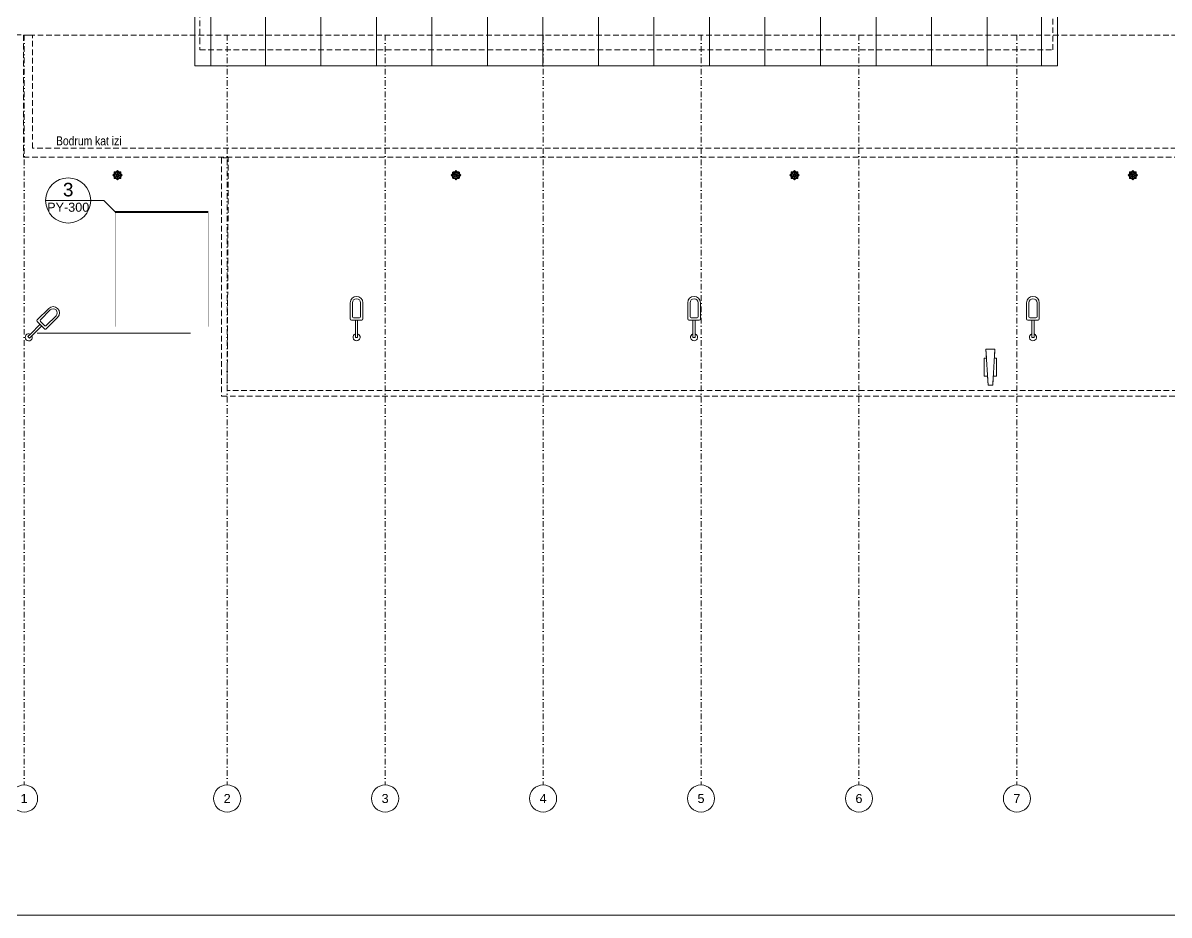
# Model space of a CAD drawing. Header units: metres. Extents: x -13194 to 152406, y -14653 to 29421.
# Drawn here: x 111995 to 117074, y 12921 to 16873 of the extents above; entities that cross this region are included whole.
import ezdxf
from ezdxf.enums import TextEntityAlignment as Align

# ---------------------------------------------------------------- set-up
doc = ezdxf.new("R2010")
doc.units = ezdxf.units.M
doc.header["$LTSCALE"] = 100
doc.header["$MEASUREMENT"] = 0
for name, pattern in [('DASHDOT2', [0.5, 0.25, -0.125, 0, -0.125]), ('DOT2', [0.125, 0, -0.125]), ('HIDDEN', [0.375, 0.25, -0.125]), ('HIDDEN2', [4.7624999999999975, 3.174999999999999, -1.587499999999999])]:
    doc.linetypes.add(name, pattern=pattern)
doc.layers.get('0').update_dxf_attribs({"color": 9, "lineweight": 9})
for name, color, linetype, lineweight in [('06A', 9, 'Continuous', 9), ('06C', 9, 'Continuous', 9), ('06D', 9, 'Continuous', 9), ('15', 9, 'Continuous', 9), ('20', 9, 'DOT2', 9), ('21', 9, 'Continuous', 9), ('24', 9, 'DASHDOT2', 9), ('40A', 9, 'Continuous', 9)]:
    doc.layers.add(name, color=color, linetype=linetype, lineweight=lineweight)
doc.styles.add('Arial', font='arial.ttf', dxfattribs={"height": 2.5})
doc.styles.add('MuuM_TEXT-STANDART', font='ARIALN.TTF')

# ---------------------------------------------------------------- blocks, each defined once
blk = doc.blocks.new('p-harpusta-ust')
at = {"layer": '06A'}
for points in [[(2204.54082152038, 3699.999999851804), (712.5405705418972, 3699.999999665422), (712.5405705648891, 3595.002331075884), (729.540737216551, 3595.002331079508), (729.540737216551, 3682.999999851804), (2237.540866758064, 3682.999999851804), (2237.540866758063, -103.0000001147273), (729.5409368420807, -103.0000001099251), (729.5407371895271, -3.001141268381617), (-30.45942922511313, -3.00114126871631), (-30.45942915246997, -20.00000011488737), (712.5405705419106, -20.00000011455268), (712.5405705419106, -120.0000001147273), (2204.540842704126, -120.0000001147273)], [(2204.540841669019, -75.00000011485827), (757.540570541925, -75.0000001147273), (757.540570541867, 24.9999998852727), (-30.45935466259834, 24.99999988528725), (-30.45935466259834, -0.0012241032236489), (732.5407371816252, -0.0011412683816161), (732.5407372514453, -100.0000000913132), (2234.540571251724, -100.0000000901927), (2234.540802522829, 3679.999999885273), (732.54057067755, 3679.99999967053), (732.5407354732898, 3595.002331078271), (757.5405705550228, 3595.002331085736), (757.5405705418825, 3654.999999676933), (2204.540821530013, 3654.999999885127)], [(712.5405705418972, 3699.999999665422), (729.5407373717617, 3682.998755944967)], [(732.540737352189, 3680.000105049142), (757.5405705418825, 3654.999999676933)], [(919.9999265912927, 3699.999999691339), (919.9999265970264, 3682.999999851804)], [(919.999926733116, 3680.000105053463), (919.9999266008244, 3654.99999970026)], [(1114.999926591293, 3699.999999715699), (1114.999926597026, 3682.999999851804)], [(1114.999926733087, 3680.000105053463), (1114.999926600795, 3654.999999728258)], [(1309.999926591293, 3699.999999740061), (1309.999926597026, 3683.009037229931)], [(1309.999926733087, 3680.000105053463), (1309.99992660081, 3654.999999756257)], [(1504.999926591293, 3699.999999764419), (1504.999926597026, 3682.999999851804)], [(1504.999926733087, 3679.999999851804), (1504.99992660081, 3654.999999784254)], [(1699.999926591293, 3699.99999978878), (1699.999926597026, 3683.009037229931)], [(1699.999926733072, 3679.999999851804), (1699.99992660081, 3654.999999812253)], [(1894.999926591293, 3699.999999813125), (1894.999926597026, 3682.999999851804)], [(1894.999926733061, 3679.999999851804), (1894.999926600795, 3654.999999840249)], [(2061.999966877412, 3699.999999837353), (2061.999966883145, 3682.999999851804)], [(2061.99996701922, 3680.000105053318), (2061.999966886914, 3654.999999868116)], [(2472.540736947879, 3699.999999885273), (2472.540736947879, 3701.999999885273), (2204.540821520205, 3701.999999861059), (2204.540821521926, 3682.999999851804)], [(2204.540821524658, 3656.000105147426), (2204.5408232692, 3680.000001702516)], [(2472.5408013829, -120.0000001147273), (2472.540736947879, 3699.999999885273)], [(2234.540738631419, 3630.999999700696), (2204.540759146156, 3631.00134294908)], [(2204.540841669266, -100.0000001148583), (2204.540821524658, 3656.000104258697)], [(2234.540801854372, 3656.000105149477), (2234.540801854368, -75.95463425235354)], [(2472.540705944849, 3630.999999700522), (2237.540741322392, 3631.022738944259)], [(2237.540741322217, 3631.022271698896), (2378.540673727334, 3630.999999700522)], [(2234.540801851971, 3388.999999668857), (2204.540822366708, 3389.001342917224)], [(2472.540769165401, 3388.999999668683), (2237.54080454294, 3389.022738912405)], [(2234.540801851971, 3142.999999675376), (2204.540822366708, 3143.001342923744)], [(2472.540769165401, 3142.999999675187), (2237.54080454294, 3143.022738918924)], [(2237.540804542777, 3143.022271673559), (2378.540736947879, 3142.999999675187)], [(2234.540801851967, 2896.999999675376), (2204.540822366705, 2897.001342923744)], [(2472.540769165401, 2896.999999675187), (2237.540804542937, 2897.022738918924)], [(2237.540804542777, 2897.022271673559), (2378.540736947879, 2896.999999675187)], [(2234.540755161871, 2650.999999675376), (2204.540775676608, 2651.001342923744)], [(2472.540722475301, 2650.999999675188), (2237.540757852841, 2651.022738918924)], [(2237.540757852666, 2651.022271673559), (2378.540690257783, 2650.999999675188)], [(2234.540801851967, 2404.999999675376), (2204.540822366705, 2405.001342923744)], [(2472.540769165401, 2404.999999675187), (2237.540804542937, 2405.022738918924)], [(2237.540804542777, 2405.022271673559), (2378.540736947879, 2404.999999675187)], [(2234.540801851967, 2158.999999675376), (2204.540822366705, 2159.001342923744)], [(2472.540769165401, 2158.999999675187), (2237.540804542937, 2159.022738918924)], [(2237.540804542777, 2159.022271673559), (2378.540736947879, 2158.999999675187)], [(-947.4594294913232, 2083.00249857553), (-947.4594294913232, 2083.00249857553), (-902.4594294913086, 2083.002191692008), (-902.4594300472237, 460.0034667718281), (-947.4594300472087, 460.0034667872384), (-947.4594294913232, 2083.00249857553)], [(-902.4594295086254, 2032.502755313835), (-947.4594295086251, 2032.502755190231)], [(2234.540801851967, 1912.999999675376), (2204.540822366705, 1913.001342923744)], [(2472.540769165401, 1912.999999675187), (2237.540804542937, 1913.022738918924)], [(2237.540804542777, 1913.022271673559), (2378.540736947879, 1912.999999675187)], [(-902.4594295719863, 1847.502755314024), (-947.4594295719701, 1847.50275519042)], [(-902.459429635346, 1662.502755314024), (-947.4594296353462, 1662.50275519042)], [(2229.540801851968, 1666.999999675434), (2204.540822366705, 1667.001342923802)], [(2472.540769165401, 1666.999999675259), (2232.540804542937, 1667.022738918997)], [(2232.540804542777, 1667.022271673631), (2378.540736947879, 1666.999999675259)], [(-902.4594296987054, 1477.502755314024), (-947.4594296987053, 1477.50275519042)], [(2229.54077590928, 1420.999999675434), (2204.540796424016, 1421.001342923802)], [(2472.540743222694, 1420.999999675245), (2232.540778600248, 1421.022738918982)], [(2232.540778600088, 1421.022271673617), (2378.540711005189, 1420.999999675245)], [(-902.4594297620787, 1292.502755314024), (-947.459429762077, 1292.50275519042)], [(2229.540801851968, 1174.999999675434), (2204.540822366705, 1175.001342923802)], [(2472.540769165401, 1174.999999675259), (2232.540804542937, 1175.022738918997)], [(2232.540804542777, 1175.022271673631), (2378.540736947879, 1174.999999675259)], [(-902.4594298254377, 1107.502755314024), (-947.4594298254524, 1107.50275519042)], [(-902.4594298887966, 922.5027553140244), (-947.4594298887966, 922.5027551904204)], [(2229.540784208235, 928.9999996754196), (2204.540804722972, 929.0013429238022)], [(2472.540751521665, 928.9999996752448), (2232.540786899219, 929.022738918982)], [(2232.540786899044, 929.0222716736168), (2378.540719304161, 928.9999996752448)], [(-902.4594299521704, 737.5027553140244), (-947.4594299521704, 737.5027551904204)], [(2229.540788357728, 682.9999996754341), (2204.540808872465, 683.0013429238022)], [(2472.540755671147, 682.9999996752595), (2232.540791048683, 683.0227389189822)], [(2232.540791048523, 683.0222716736316), (2378.54072345364, 682.9999996752595)], [(-902.4594300155292, 552.5027553140244), (-947.4594300155296, 552.5027551904204)], [(2229.540792507192, 436.9999996754341), (2204.540813021944, 437.0013429238023)], [(2472.540759820622, 436.9999996752595), (2232.540795198176, 437.0227389189822)], [(2232.540795198001, 437.0222716736313), (2378.540727603104, 436.9999996752595)], [(2229.540796656686, 190.9999996754341), (2204.540817171423, 191.0013429238024)], [(2472.540763970116, 190.9999996752594), (2232.540799347654, 191.0227389189822)], [(2232.54079934748, 191.0222716736316), (2378.540731752597, 190.9999996752594)], [(164.9999997595732, -0.0012027219636366), (164.9999999217107, 24.9999998852727)], [(349.9999997595732, -0.0011826900736196), (349.9999999217106, 24.9999998852727)], [(534.9999997595586, -0.0011626581836026), (534.9999999217107, 24.9999998852727)], [(712.5405662339034, -20.0000001147273), (757.540570541867, 24.9999998852727)], [(164.9999996903934, -20.0000001147273), (164.9999997491832, -3.001141268381617)], [(349.9999996903934, -20.0000001147273), (349.9999997491977, -3.001141268381617)], [(534.9999996903933, -20.0000001147273), (534.9999997491828, -3.001141268381617)], [(732.5407372514453, -100.0000000913132), (757.540570541925, -75.0000001147273)], [(919.9999265946096, -100.0000000911677), (919.9999266009108, -75.0000001147273)], [(1114.99992659458, -100.0000000910222), (1114.999926600896, -75.0000001147273)], [(1309.999926594595, -99.95463425235356), (1309.999926600896, -75.0000001147273)], [(1504.999926594581, -100.0000000907312), (1504.999926600911, -75.0000001147273)], [(1699.99992659458, -100.0000000905856), (1699.999926600896, -75.0000001147273)], [(1894.999926594581, -100.0000000904401), (1894.999926600911, -75.0000001147273)], [(2061.999966880714, -100.0000001148583), (2061.99996688703, -75.0000001148728)], [(2229.540800736751, -51.00000032458047), (2204.540821251489, -50.99865707621211)], [(2472.540768050182, -51.0000003247551), (2232.54080342772, -50.97726108103235)], [(2232.540803427561, -50.97772832638293), (2378.540735832663, -51.0000003247551)], [(712.5405662339034, -120.0000001147273), (729.5409368420807, -103.0000001147273)], [(919.9999265919032, -120.0000001147273), (919.9999265942024, -102.9507804948371)], [(1114.999926591903, -120.0000001147273), (1114.999926594202, -102.9491477055708)], [(1309.999926591903, -120.0000001147273), (1309.999926594202, -102.947514916319)], [(1504.999926591903, -120.0000001147273), (1504.999926594202, -102.9458821270527)], [(1699.999926591903, -120.0000001147273), (1699.999926594202, -102.944249337801)], [(1894.999926591903, -120.0000001147273), (1894.999926594202, -102.9426165485492)], [(2061.999966878022, -120.0000001148582), (2061.999966880321, -102.9409837594285)], [(2472.5408013829, -120.0000001147273), (2472.5408013829, -122.0000001148582), (2204.540844235322, -122.0000001148582), (2204.540829654085, -102.9545261138264)]]:
    blk.add_lwpolyline(points, dxfattribs=at)
at = {"layer": '06D', "linetype": 'HIDDEN'}
for points in [[(2204.540821546853, 3659.999999885143), (2209.540821546835, 3659.999999885143), (2209.540821546834, -80.0000001148728), (752.5405705419251, -80.0000001147273), (752.540570541867, 19.99999988527269), (-30.45935466259834, 19.99999988527269)], [(732.5405705418825, 3595.002331078271), (732.5405705418825, 3679.99999967053), (1572.540570541897, 3679.999999885273), (2204.540821524254, 3679.999999885127)], [(752.5405705418825, 3595.002331084252), (752.5405705418825, 3659.999999675652), (1572.540570547019, 3659.999999885273), (2204.540821524254, 3659.999999885143)], [(2234.540571251724, -99.99999703104548), (2352.540566223266, -99.99999703104548), (2402.540566223266, -99.99999703104548), (2402.540566223165, 3679.999999909298), (2234.540801990054, 3679.999999885273)], [(-927.4594300472237, 460.0023264162008), (-927.4594294913086, 2083.002368200134)], [(-907.4594300472237, 460.0023264093468), (-907.4594294913251, 2083.002228236074)], [(-30.45935466259834, -1.147127477e-07), (732.540570541867, -1.147272997e-07), (732.5405705419544, -100.0000001147273), (2204.540841669266, -99.99999219861635)]]:
    blk.add_lwpolyline(points, dxfattribs=at)
at = {"layer": '06D'}
blk.add_lwpolyline([(2237.540866758063, -103.0000683819089), (2237.540866758064, 3682.999999851804), (2252.540801382919, 3682.999999851804), (2252.540801382915, -102.9999998557032), (2237.540866758063, -102.9999998557032)], dxfattribs=at)
at = {"layer": '15'}
blk.add_lwpolyline([(729.5407607247189, 3595.001136965802), (729.540737216551, 3682.999999851804), (2237.540801382901, 3682.999999851804), (2237.540866758063, -103.0000001147273), (729.5409368420807, -103.0000001147273), (729.5405375909758, -3.00463339286216), (-30.45942918877699, -3.001061388553353), (-30.45942918877699, -0.0010613847553032), (732.5407372165351, -0.0011412844614824), (732.5407372165351, -100.0000001147273), (2234.540571251724, -100.0000001147273), (2234.540801990054, 3679.999999885273), (732.5407139478784, 3680.000108702385), (732.5407588776005, 3595.001138038366)], close=True, dxfattribs=at)
blk = doc.blocks.new('p-cati_vw')
at = {"layer": '06D', "rotation": 1.082915e-10}
blk.add_blockref('p-harpusta-ust', (947.459495077579, -3600.028713308625), dxfattribs=at)
blk = doc.blocks.new('pilon-vw')
at = {"layer": '06C'}
blk.add_lwpolyline([(120, 7.5), (120, -7.5), (40, -7.5), (39.37743190661514, 2.461089494172483), (0, 0), (0, 40), (40, 37.5), (40, 47.5), (120, 47.5), (119.0661478599222, 32.55836575874127), (160, 30), (160, 10)], close=True, dxfattribs=at)
for points in [[(0, 0), (0, 40)], [(0, 40), (160, 30)], [(0, 0), (160, 10)], [(40, 37.5), (40, 47.5), (120, 47.5), (120, 32.5)], [(40, 2.5), (40, -7.5), (120, -7.5), (120, 7.5)], [(160, 10), (160, 30)]]:
    blk.add_lwpolyline(points, dxfattribs=at)
blk = doc.blocks.new('0_detailbox1')
blk.add_lwpolyline([(10.41074177552946, -2.500000000000003), (7.910741775529457, 0), (-5, 0)])
blk.add_circle((0, 0), 5)
at = {"style": 'Arial'}
blk.add_attdef('DETAYADI', text='', height=3, dxfattribs=at).set_placement((0, 0), align=Align.BOTTOM_CENTER)
blk.add_attdef('PAFTAADI', text='', height=2, dxfattribs=at).set_placement((0, -0.5), align=Align.TOP_CENTER)
blk = doc.blocks.new('0_aks')
at = {"linetype": 'Continuous'}
blk.add_circle((0, 0), 3, dxfattribs=at)
at = {"style": 'Arial'}
blk.add_attdef('AKS', text='', height=2, dxfattribs=at).set_placement((0, 0), align=Align.MIDDLE_CENTER)
blk = doc.blocks.new('p-akslar_yeni')
at = {"layer": '24'}
for points in [[(-2190, -8575), (6415, -8575)], [(6415, -8575), (6415, -11897.17848080862)], [(7315, -8575), (7315, -11897.17848080862)], [(8015, -8575), (8015, -11897.17848080862)], [(8715, -8575), (8715, -11897.17848080862)], [(9415, -8575), (9415, -11897.17848080862)], [(10115, -8575), (10115, -11897.17848080862)], [(10815, -8575), (10815, -11897.17848080862)]]:
    blk.add_lwpolyline(points, dxfattribs=at)
at = {"layer": '21', "xscale": 20, "yscale": 20, "zscale": 20}
for p, values in [((6415, -11957.17848080862), {'AKS': '1'}), ((7315, -11957.17848080862), {'AKS': '2'}), ((8015, -11957.17848080862), {'AKS': '3'}), ((8715, -11957.17848080862), {'AKS': '4'}), ((9415, -11957.17848080862), {'AKS': '5'}), ((10115, -11957.17848080862), {'AKS': '6'}), ((10815, -11957.17848080862), {'AKS': '7'})]:
    blk.add_blockref('0_aks', p, dxfattribs=at).add_auto_attribs(values)
blk = doc.blocks.new('p-suzgec')
at = {"ltscale": 25}
for p, q in [((-21.10965004498212, 9.095e-13), (-15.45000000000072, 5.659650045004128)), ((-15.45000000000072, -5.659650045001398), (-21.10965004498212, 9.095e-13)), ((-15.45000000000072, 5.659650045004128), (-15.25, 5.859650045004855)), ((-15.45000000000072, -5.659650045001398), (-15.45000000000072, 5.659650045004128)), ((-13.25, 15.00000000000091), (-15.25, 13.00000000000091)), ((-15.25, 13.00000000000091), (-15.25, -12.99999999999909)), ((12.75, 15.00000000000091), (-13.25, 15.00000000000091)), ((-10.49204573235329, 1.197096556985343), (-3.392690966185909, 0.2624487707616936)), ((-6.109650044982118, 15.00000000000091), (-5.90965004498139, 15.20000000000164)), ((-5.893768782261759, 12.31870017218989), (-5.974186235293018, 12.51284507791206)), ((-5.90965004498139, 15.20000000000164), (-0.25, 20.85965004500486)), ((-5.90965004498139, 15.20000000000164), (5.409650045028684, 15.20000000000164)), ((-5.759735876508785, 11.9951161132858), (-5.893768782261759, 12.3187001721908)), ((-5.05030670277847, 12.89552851027656), (-4.969889249747211, 12.7013836045553)), ((-4.969889249747211, 12.7013836045553), (-4.835856343990599, 12.37779954565121)), ((-3.269797998480498, 0.2462696046241035), (-3.392690966185909, 0.2624487707616936)), ((-0.25, 0), (-0.5, 0)), ((-0.25, 20.85965004500486), (5.409650045028684, 15.20000000000164)), ((-0.25, 0), (-0.25, 0.25)), ((-0.25, 0), (0, 0)), ((-0.25, 0), (-0.25, -0.25)), ((-0.0037303953431547, 3.019797998473222), (0.0124487707398657, 3.142690966207737)), ((0.9470965569853432, 10.24204573236784), (0.0124487707398657, 3.142690966207737)), ((5.409650045028684, 15.20000000000164), (5.609650044982118, 15.00000000000091)), ((12.06870017219262, 5.64376878227722), (12.26284507792297, 5.724186235293018)), ((12.64552851030748, 4.800306702782108), (12.45138360457349, 4.71988924976631)), ((14.75, 13.00000000000091), (12.75, 15.00000000000091)), ((14.75, -12.99999999999909), (14.75, 13.00000000000091)), ((14.75, 5.859650045004855), (14.95000000000073, 5.659650045004128)), ((14.95000000000073, 5.659650045004128), (14.95000000000073, -5.659650045001398)), ((14.95000000000073, 5.659650045004128), (20.60965004498212, 9.095e-13)), ((20.60965004498212, 9.095e-13), (14.95000000000073, -5.659650045001398)), ((-15.25, -5.859650045002126), (-15.45000000000072, -5.659650045002308)), ((-15.25, -12.99999999999909), (-13.25, -14.99999999999909)), ((-13.25, -14.99999999999909), (12.75, -14.99999999999909)), ((-13.14552851026019, -4.800306702773923), (-12.95138360452984, -4.719889249758125)), ((-12.95138360452984, -4.719889249758125), (-12.62779954564758, -4.585856343992418)), ((-12.56870017219262, -5.643768782269944), (-12.76284507787932, -5.724186235285742)), ((-12.2451161132667, -5.509735876504237), (-12.56870017219262, -5.643768782269944)), ((-5.90965004498139, -15.19999999999891), (-6.109650044982118, -14.99999999999909)), ((5.409650045028684, -15.19999999999891), (-5.90965004498139, -15.19999999999891)), ((-0.25, -20.85965004500213), (-5.90965004498139, -15.19999999999891)), ((-1.447096556985343, -10.24204573236329), (-0.5124487707398658, -3.14269096620228)), ((-0.4962696046095516, -3.019797998468675), (-0.5124487707398658, -3.14269096620228)), ((5.409650045028684, -15.19999999999891), (-0.25, -20.85965004500213)), ((2.769797998480498, -0.2462696046186465), (2.892690966185909, -0.2624487707571461)), ((9.992045732353288, -1.197096556980795), (2.892690966185909, -0.2624487707571461)), ((4.469889249790867, -12.70138360454803), (4.335856343990599, -12.37779954564394)), ((4.55030670277847, -12.89552851026928), (4.469889249790867, -12.70138360454803)), ((5.259735876508785, -11.99511611327761), (5.393768782261759, -12.31870017218261)), ((5.393768782261759, -12.31870017218352), (5.474186235293018, -12.51284507790478)), ((5.609650044982118, -14.99999999999909), (5.409650045028684, -15.19999999999891)), ((12.75, -14.99999999999909), (14.75, -12.99999999999909)), ((14.95000000000073, -5.659650045002308), (14.75, -5.859650045002126))]:
    blk.add_line(p, q, dxfattribs=at)
for centre, radius in [((-17.92766952966485, 9.095e-13), 0.4000000000000008), ((-17.92766952966485, 9.095e-13), 0.3580950766099034), ((-0.25, 3.638e-12), 14.29999999999999), ((-12.75, 12.50000000000091), 0.3), ((-0.25, 17.67766952966485), 0.4000000000000008), ((-0.25, 17.67766952966485), 0.3580950766099034), ((12.25, 12.50000000000091), 0.3), ((17.42766952966485, 9.095e-13), 0.4000000000000007), ((17.42766952966485, 9.095e-13), 0.3580950766099034), ((-12.75, -12.49999999999909), 0.3), ((-0.25, -17.67766952966212), 0.4000000000000008), ((-0.25, -17.67766952966303), 0.3580950766099034), ((12.25, -12.49999999999909), 0.3)]:
    blk.add_circle(centre, radius, dxfattribs=at)
for centre, radius, start, end in [((-0.25, 3.638e-12), 13.54999999999999, 114.6147155052263, 200.3852844985426), ((-0.25, 5.457000000000001e-12), 13.7599999999984, 110.417572820394, 114.5824271695058), ((-0.25, 5.457000000000001e-12), 13.69999999999724, 110.4084486708165, 114.5915513307097), ((-0.25, 3.638e-12), 13.25238115423705, 110.3377704009891, 114.662229603447), ((-0.25, 3.638e-12), 13.1999999999999, 110.3291859899087, 114.6708140010805), ((-0.25, 3.638e-12), 13.54999999999999, 24.61471550310444, 110.3852845044589), ((-0.25, 3.638e-12), 13.55, 294.6147155052263, 20.38528449854262), ((-0.25, 3.638e-12), 13.1999999999999, 20.32918599355558, 24.67081400469464), ((-0.25, 4.5475e-12), 13.252381154235, 20.33777040741776, 24.66222959722354), ((-0.25, 3.638e-12), 13.70000000000007, 20.40844866049673, 24.59155133977938), ((-0.25, 3.638e-12), 13.76000000000045, 20.41757282469414, 24.5824271715112), ((-0.25, 3.638e-12), 13.75999999999951, 200.4175728246941, 204.5824271715112), ((-0.25, 2.7285e-12), 13.69999999999724, 200.4084486604968, 204.5915513397793), ((-0.25, 3.638e-12), 13.25238115423775, 200.3377704074178, 204.6622295972235), ((-0.25, 3.638e-12), 13.19999999999993, 200.3291859935556, 204.6708140046947), ((-0.25, 3.638e-12), 13.54999999999999, 204.6147155031045, 290.385284504459), ((-0.25, 3.638e-12), 13.1999999999999, 290.3291859899087, 294.6708140010806), ((-0.25, 3.638e-12), 13.25238115423766, 290.3377704009891, 294.662229603447), ((-0.25, 3.638e-12), 13.6999999999992, 290.4084486708165, 294.5915513307097), ((-0.25, 3.638e-12), 13.75999999999945, 290.4175728203941, 294.5824271695058)]:
    blk.add_arc(centre, radius, start, end, dxfattribs=at)
for points, knots in [([(-10.46928606615256, -0.3026083914064657), (-10.56732460362764, -0.3053490773854719), (-10.6722236912683, -0.2878953862946218), (-10.86589724267833, -0.2104036031514624), (-10.95459624538125, -0.1501680073379248), (-11.09332100753818, -0.0094831150026948), (-11.15235923216824, 0.0796205597216613), (-11.22762912516555, 0.2747618499233795), (-11.24385338486172, 0.3808014860132971), (-11.2352074899245, 0.5788250360310486), (-11.20980300521478, 0.6830471218891035), (-11.11781185278596, 0.8708856371349611), (-11.05123238950182, 0.954504725161314), (-10.90077402060706, 1.082563609319549), (-10.80716266632225, 1.134839363046012), (-10.60749553441928, 1.195149470398973), (-10.50150064076297, 1.203397894883892), (-10.40409285239729, 1.192134245182387)], [2.169267774827236, 2.169267774827236, 2.169267774827236, 2.169267774827236, 2.468106939247626, 2.468106939247626, 2.768207167394642, 2.768207167394642, 3.065525473568619, 3.065525473568619, 3.362843779742595, 3.362843779742595, 3.66016208591657, 3.66016208591657, 3.957480392090545, 3.957480392090545, 4.257580620237561, 4.257580620237561, 4.556349938830072, 4.556349938830072, 4.556349938830072, 4.556349938830072]), ([(-7.690102921893412, 7.012150030668634), (-7.7613645941492, 7.079535787674103), (-7.823197827070544, 7.166052267220948), (-7.905350743232702, 7.357795114112379), (-7.925477411270549, 7.463107778654375), (-7.924091389962995, 7.660680240111105), (-7.902831906314532, 7.76543238170143), (-7.818070028442889, 7.956641963049151), (-7.754560966743155, 8.043095592849568), (-7.6084236007664, 8.177005816980454), (-7.516763773652201, 8.232738277215503), (-7.318894318119419, 8.300512597431405), (-7.212687903920594, 8.312561431635004), (-7.015746465651318, 8.296722604087336), (-6.912588702281938, 8.267493920629931), (-6.728757033451984, 8.168953623544438), (-6.647974808467553, 8.099836432354095), (-6.5870617039036, 8.022994121605734)], [2.169267774827237, 2.169267774827237, 2.169267774827237, 2.169267774827237, 2.468106939247627, 2.468106939247627, 2.768207167394643, 2.768207167394643, 3.065525473568619, 3.065525473568619, 3.362843779742594, 3.362843779742594, 3.660162085916569, 3.660162085916569, 3.957480392090544, 3.957480392090544, 4.257580620237561, 4.257580620237561, 4.556349938830071, 4.556349938830071, 4.556349938830071, 4.556349938830071]), ([(-3.468189580551551, 0.3901081838366735), (-3.467733072535338, 0.3900553960020261), (-3.467277114046737, 0.3900013961356308), (-3.466821718215214, 0.3899461926184813), (-3.437212401255237, 0.3863569230124995), (-3.406182339182123, 0.3768891133440775), (-3.350107435835525, 0.3466170273277385), (-3.325063247746584, 0.3258101064066068), (-3.286688151583803, 0.280251024167228), (-3.270521014557743, 0.2524370738501602), (-3.25009845909517, 0.1926051041818937), (-3.245846746209281, 0.1605853841356293), (-3.248442583251744, 0.1011309400646496), (-3.255468819617817, 0.0696036259168977), (-3.281028360874188, 0.0117792779492447), (-3.29955812254775, -0.0145197730553264), (-3.341757925554702, -0.0565608792230705), (-3.368520255571638, -0.0751058787136572), (-3.427020163089764, -0.1003755204546906), (-3.458757320418953, -0.107102854140976), (-3.494906053318119, -0.1083094372770574), (-3.501333430594968, -0.1082818879949627), (-3.507811567000317, -0.1079990464531875)], [-0.001398503542098, -0.001398503542098, -0.001398503542098, -0.001398503542098, 0, 0, 0, 0.0909291013476903, 0.0909291013476903, 0.1818582026953806, 0.1818582026953806, 0.2711248308511078, 0.2711248308511078, 0.360391459006835, 0.360391459006835, 0.4496580871625623, 0.4496580871625623, 0.5389247153182894, 0.5389247153182894, 0.6298538166659796, 0.6298538166659796, 0.7207829180136698, 0.7207829180136698, 0.7401198426695906, 0.7401198426695906, 0.7401198426695906, 0.7401198426695906]), ([(-2.249755533317511, 2.55145181773696), (-2.249470060087332, 2.551091691197143), (-2.249185832450166, 2.550731096196614), (-2.248902853716572, 2.550370047927572), (-2.230503901744668, 2.526895102228081), (-2.215257086885685, 2.498258782501579), (-2.197011739808658, 2.437202240796069), (-2.194015539436804, 2.404780610694615), (-2.199095384730753, 2.345430183973803), (-2.207330925390124, 2.3143308588742), (-2.235197589405288, 2.257582339924738), (-2.25483253551647, 2.231934563717913), (-2.29870871012099, 2.191729457151268), (-2.325970187132043, 2.174404578888243), (-2.384931500630045, 2.151589915259137), (-2.416630258085206, 2.146096198092891), (-2.476197576150299, 2.146208413690146), (-2.508234696135332, 2.152018943839721), (-2.56746871247742, 2.175516290128143), (-2.594667214900255, 2.193200905996491), (-2.621081412165949, 2.217908737056859), (-2.625606773981417, 2.222473059415278), (-2.629987508942576, 2.227253792732881)], [-0.0013985035420983, -0.0013985035420983, -0.0013985035420983, -0.0013985035420983, 0, 0, 0, 0.0909291013476902, 0.0909291013476902, 0.1818582026953803, 0.1818582026953803, 0.2711248308511076, 0.2711248308511076, 0.3603914590068348, 0.3603914590068348, 0.4496580871625623, 0.4496580871625623, 0.5389247153182897, 0.5389247153182897, 0.62985381666598, 0.62985381666598, 0.7207829180136703, 0.7207829180136703, 0.7401198426695902, 0.7401198426695902, 0.7401198426695902, 0.7401198426695902]), ([(-0.5526083914082847, 10.2192860661753), (-0.555349077378196, 10.31732460362218), (-0.5378953862928029, 10.42222369127557), (-0.4604036031305441, 10.61589724269288), (-0.4001680073342869, 10.7045962453667), (-0.2594831150017853, 10.84332100757365), (-0.1703794402528729, 10.90235923217369), (0.0247618499197415, 10.97762912517009), (0.1308014859896502, 10.9938533848599), (0.3288250360637903, 10.98520748994815), (0.4330471219036554, 10.95980300522024), (0.6208856371231378, 10.86781185280324), (0.7045047251522192, 10.80123238952001), (0.8325636093504726, 10.6507740206307), (0.8848393630687496, 10.55716266634772), (0.9451494704007928, 10.35749553441656), (0.9533978948820732, 10.25150064075751), (0.9421342452042154, 10.15409285243368)], [2.169267774827236, 2.169267774827236, 2.169267774827236, 2.169267774827236, 2.468106939247626, 2.468106939247626, 2.768207167394642, 2.768207167394642, 3.065525473568616, 3.065525473568616, 3.362843779742592, 3.362843779742592, 3.660162085916569, 3.660162085916569, 3.957480392090545, 3.957480392090545, 4.257580620237561, 4.257580620237561, 4.556349938830072, 4.556349938830072, 4.556349938830072, 4.556349938830072]), ([(0.1401081838630489, 3.218189580550642), (0.1400553959902027, 3.21773307254898), (0.1400013961356308, 3.217277114074931), (0.1399461926412187, 3.216821718233403), (0.1363569230306894, 3.187212401255237), (0.1268891133368015, 3.156182339190308), (0.0966170273241005, 3.100107435855533), (0.0758101064238872, 3.07506324777205), (0.0302510241963319, 3.036688151610178), (0.0024370738756261, 3.020521014591395), (-0.0573948957971879, 3.000098459116088), (-0.0894146158825606, 2.995846746205643), (-0.1488690599326219, 2.998442583293581), (-0.1803963740821928, 3.005468819636007), (-0.2382207220434793, 3.031028360878735), (-0.2645197730525979, 3.049558122558663), (-0.3065608792021521, 3.091757925545607), (-0.3251058787100192, 3.118520255578914), (-0.3503755204365007, 3.177020163118868), (-0.357102854130062, 3.208757320413496), (-0.3583094372879714, 3.24490605333267), (-0.3582818879731349, 3.251333430631348), (-0.3579990464277216, 3.257811566986674)], [-0.0013985035420976, -0.0013985035420976, -0.0013985035420976, -0.0013985035420976, 0, 0, 0, 0.0909291013476903, 0.0909291013476903, 0.1818582026953805, 0.1818582026953805, 0.2711248308511078, 0.2711248308511078, 0.3603914590068352, 0.3603914590068352, 0.4496580871625627, 0.4496580871625627, 0.5389247153182901, 0.5389247153182901, 0.6298538166659801, 0.6298538166659801, 0.7207829180136702, 0.7207829180136702, 0.7401198426695911, 0.7401198426695911, 0.7401198426695911, 0.7401198426695911]), ([(2.301451817758788, 1.999755533368443), (2.301091691198962, 1.999470060100065), (2.300731096183881, 1.99918583244289), (2.300370047938486, 1.998902853736581), (2.276895102251728, 1.980503901793781), (2.248258782503398, 1.965257086905694), (2.187202240806072, 1.947011739806839), (2.154780610697343, 1.94401553946227), (2.095430183970165, 1.949095384733482), (2.064330858876928, 1.95733092539649), (2.007582339923828, 1.985197589414383), (1.981934563722461, 2.004832535560126), (1.94172945716491, 2.048708710142818), (1.924404578887333, 2.075970187132952), (1.901589915250951, 2.134931500635502), (1.896096198121085, 2.16663025807793), (1.896208413691056, 2.226197576193953), (1.902018943848815, 2.25823469613806), (1.925516290124505, 2.317468712490153), (1.943200905992853, 2.344667214898436), (1.967908737064135, 2.371081412195053), (1.972473059409821, 2.375606773983236), (1.977253792712872, 2.379987508958038)], [-0.0013985035420974, -0.0013985035420974, -0.0013985035420974, -0.0013985035420974, 0, 0, 0, 0.0909291013476903, 0.0909291013476903, 0.1818582026953806, 0.1818582026953806, 0.2711248308511081, 0.2711248308511081, 0.3603914590068356, 0.3603914590068356, 0.4496580871625627, 0.4496580871625627, 0.5389247153182897, 0.5389247153182897, 0.6298538166659798, 0.6298538166659798, 0.7207829180136698, 0.7207829180136698, 0.7401198426695906, 0.7401198426695906, 0.7401198426695906, 0.7401198426695906]), ([(2.968189580551551, -0.3901081838275786), (2.967733072582632, -0.3900553959929311), (2.967277114094031, -0.3900013961274453), (2.966821718262509, -0.3899461926093863), (2.937212401255237, -0.3863569230034045), (2.906182339182123, -0.3768891133349825), (2.850107435882819, -0.3466170273186435), (2.825063247793877, -0.3258101063975118), (2.786688151583803, -0.2802510241590426), (2.770521014601399, -0.2524370738410653), (2.75009845909517, -0.1926051041737082), (2.74584674620928, -0.1605853841265343), (2.748442583299038, -0.1011309400564642), (2.755468819661473, -0.0696036259078028), (2.781028360874188, -0.0117792779401498), (2.79955812254775, 0.0145197730644213), (2.841757925554702, 0.05656087923125599), (2.868520255571638, 0.0751058787227521), (2.927020163089764, 0.100375520462876), (2.958757320418953, 0.1071028541500709), (2.994906053318119, 0.1083094372861524), (3.001333430642262, 0.1082818880040577), (3.007811567000317, 0.1079990464622824)], [-0.0013985035420981, -0.0013985035420981, -0.0013985035420981, -0.0013985035420981, 0, 0, 0, 0.0909291013476898, 0.0909291013476898, 0.1818582026953796, 0.1818582026953796, 0.2711248308511073, 0.2711248308511073, 0.360391459006835, 0.360391459006835, 0.4496580871625626, 0.4496580871625626, 0.5389247153182902, 0.5389247153182902, 0.6298538166659802, 0.6298538166659802, 0.7207829180136704, 0.7207829180136704, 0.7401198426695906, 0.7401198426695906, 0.7401198426695906, 0.7401198426695906]), ([(6.762150030677731, 7.440102921889774), (6.829535787692293, 7.511364594176484), (6.9160522672355, 7.573197827068725), (7.107795114116014, 7.655350743266353), (7.213107778690755, 7.675477411273277), (7.410680240114742, 7.674091389966633), (7.515432381722348, 7.652831906304527), (7.706641963031871, 7.568070028470174), (7.793095592875033, 7.504560966763165), (7.927005816996825, 7.358423600789138), (7.982738277223687, 7.26676377370677), (8.050512597430497, 7.068894318123966), (8.062561431666836, 6.962687903968799), (8.046722604100067, 6.765746465661322), (8.01749392063357, 6.662588702301036), (7.918953623528067, 6.478757033448347), (7.849836432375013, 6.397974808483922), (7.772994121631199, 6.3370617039036)], [2.169267774827235, 2.169267774827235, 2.169267774827235, 2.169267774827235, 2.468106939247627, 2.468106939247627, 2.768207167394643, 2.768207167394643, 3.065525473568619, 3.065525473568619, 3.362843779742595, 3.362843779742595, 3.660162085916571, 3.660162085916571, 3.957480392090547, 3.957480392090547, 4.257580620237563, 4.257580620237563, 4.556349938830074, 4.556349938830074, 4.556349938830074, 4.556349938830074]), ([(9.969286066152563, 0.3026083914146511), (10.06732460362764, 0.3053490773936573), (10.1722236912683, 0.2878953863018978), (10.36589724267833, 0.2104036031596479), (10.45459624538125, 0.1501680073461102), (10.59332100758183, 0.0094831150108803), (10.65235923216824, -0.0796205597143853), (10.72762912521284, -0.274761849915194), (10.74385338486172, -0.3808014860060211), (10.7352074899718, -0.5788250360237726), (10.70980300521478, -0.683047121880918), (10.61781185283325, -0.8708856371267756), (10.55123238954547, -0.9545047251531286), (10.40077402060706, -1.082563609312273), (10.30716266636591, -1.134839363037826), (10.10749553441928, -1.195149470391697), (10.00150064076297, -1.203397894875706), (9.904092852444592, -1.192134245175111)], [2.169267774827239, 2.169267774827239, 2.169267774827239, 2.169267774827239, 2.468106939247626, 2.468106939247626, 2.768207167394643, 2.768207167394643, 3.065525473568619, 3.065525473568619, 3.362843779742594, 3.362843779742594, 3.66016208591657, 3.66016208591657, 3.957480392090547, 3.957480392090547, 4.257580620237561, 4.257580620237561, 4.556349938830072, 4.556349938830072, 4.556349938830072, 4.556349938830072]), ([(-7.262150030677731, -7.440102921881588), (-7.329535787644999, -7.511364594169207), (-7.416052267188205, -7.573197827060539), (-7.607795114068722, -7.655350743258167), (-7.713107778643462, -7.675477411265093), (-7.910680240114742, -7.674091389959358), (-8.015432381722349, -7.65283190629634), (-8.20664196303187, -7.568070028462897), (-8.293095592827738, -7.504560966754979), (-8.427005816949531, -7.358423600780952), (-8.482738277176395, -7.266763773698585), (-8.550512597430497, -7.06889431811669), (-8.562561431619542, -6.962687903960612), (-8.546722604056413, -6.765746465653138), (-8.51749392063357, -6.66258870229285), (-8.418953623528067, -6.478757033440161), (-8.34983643232772, -6.397974808475738), (-8.272994121583906, -6.337061703896325)], [2.169267774827236, 2.169267774827236, 2.169267774827236, 2.169267774827236, 2.468106939247626, 2.468106939247626, 2.768207167394642, 2.768207167394642, 3.065525473568618, 3.065525473568618, 3.362843779742593, 3.362843779742593, 3.66016208591657, 3.66016208591657, 3.957480392090547, 3.957480392090547, 4.257580620237563, 4.257580620237563, 4.556349938830072, 4.556349938830072, 4.556349938830072, 4.556349938830072]), ([(-2.801451817715134, -1.999755533360257), (-2.801091691198962, -1.99947006009188), (-2.800731096183881, -1.999185832433795), (-2.80037004789483, -1.998902853727486), (-2.776895102208072, -1.980503901784686), (-2.748258782456105, -1.965257086897508), (-2.687202240806072, -1.947011739797744), (-2.654780610697344, -1.944015539454085), (-2.595430183970165, -1.949095384724387), (-2.564330858876928, -1.957330925388305), (-2.507582339923828, -1.985197589405288), (-2.481934563722461, -2.00483253555194), (-2.441729457117617, -2.048708710133723), (-2.424404578887333, -2.075970187124767), (-2.401589915250951, -2.134931500626407), (-2.396096198073792, -2.166630258068835), (-2.396208413643762, -2.226197576184858), (-2.402018943801522, -2.258234696128965), (-2.425516290124505, -2.317468712481058), (-2.443200905992853, -2.344667214889341), (-2.467908737016841, -2.371081412185958), (-2.472473059409821, -2.37560677397505), (-2.477253792712872, -2.379987508948943)], [-0.0013985035420968, -0.0013985035420968, -0.0013985035420968, -0.0013985035420968, 0, 0, 0, 0.09092910134769, 0.09092910134769, 0.18185820269538, 0.18185820269538, 0.2711248308511075, 0.2711248308511075, 0.3603914590068351, 0.3603914590068351, 0.4496580871625629, 0.4496580871625629, 0.5389247153182906, 0.5389247153182906, 0.6298538166659805, 0.6298538166659805, 0.7207829180136704, 0.7207829180136704, 0.74011984266959, 0.74011984266959, 0.74011984266959, 0.74011984266959]), ([(0.0526083914082847, -10.21928606616711), (0.055349077378196, -10.31732460361491), (0.0378953863400966, -10.42222369126739), (-0.0395963968258002, -10.6158972426856), (-0.0998319926220575, -10.70459624535942), (-0.2405168849509209, -10.84332100756546), (-0.3296205596998334, -10.90235923216551), (-0.5247618499197415, -10.97762912516191), (-0.6308014859896502, -10.99385338485262), (-0.8288250360164965, -10.98520748994087), (-0.9330471218563616, -10.95980300521205), (-1.120885637123137, -10.86781185279597), (-1.204504725152219, -10.80123238951182), (-1.332563609303178, -10.65077402062252), (-1.384839363025093, -10.55716266634044), (-1.445149470353499, -10.35749553440837), (-1.453397894882073, -10.25150064074932), (-1.442134245160559, -10.15409285242549)], [2.169267774827236, 2.169267774827236, 2.169267774827236, 2.169267774827236, 2.468106939247626, 2.468106939247626, 2.768207167394642, 2.768207167394642, 3.065525473568619, 3.065525473568619, 3.362843779742594, 3.362843779742594, 3.660162085916569, 3.660162085916569, 3.957480392090545, 3.957480392090545, 4.257580620237561, 4.257580620237561, 4.556349938830071, 4.556349938830071, 4.556349938830071, 4.556349938830071]), ([(-0.6401081838193932, -3.218189580541547), (-0.6400553959902027, -3.217733072539886), (-0.6400013960883371, -3.217277114065836), (-0.639946192597563, -3.216821718224308), (-0.6363569229833957, -3.187212401247052), (-0.6268891133368016, -3.156182339181214), (-0.5966170273241005, -3.100107435846439), (-0.5758101063765935, -3.075063247763864), (-0.5302510241526761, -3.036688151601993), (-0.5024370738319704, -3.020521014583209), (-0.4426051041591564, -3.000098459106993), (-0.4105853841174394, -2.995846746197457), (-0.3511309400200844, -2.998442583285395), (-0.3196036259178072, -3.005468819627822), (-0.2617792779128649, -3.031028360870549), (-0.2354802269037464, -3.049558122550478), (-0.1934391207541921, -3.091757925536512), (-0.1748941212426871, -3.118520255570729), (-0.1496244795162056, -3.177020163109773), (-0.1428971458226442, -3.208757320404402), (-0.1416905627120286, -3.244906053323575), (-0.1417181119795714, -3.251333430623162), (-0.1420009535286226, -3.257811566978488)], [-0.0013985035420976, -0.0013985035420976, -0.0013985035420976, -0.0013985035420976, 0, 0, 0, 0.0909291013476901, 0.0909291013476901, 0.1818582026953802, 0.1818582026953802, 0.2711248308511076, 0.2711248308511076, 0.3603914590068349, 0.3603914590068349, 0.4496580871625624, 0.4496580871625624, 0.5389247153182898, 0.5389247153182898, 0.62985381666598, 0.62985381666598, 0.7207829180136702, 0.7207829180136702, 0.740119842669591, 0.740119842669591, 0.740119842669591, 0.740119842669591]), ([(1.749755533364805, -2.551451817727866), (1.749470060130988, -2.551091691188049), (1.749185832450166, -2.550731096187519), (1.748902853716572, -2.550370047918477), (1.730503901791962, -2.526895102218986), (1.715257086929341, -2.498258782492484), (1.697011739808658, -2.437202240787884), (1.694015539484098, -2.40478061068552), (1.699095384778047, -2.345430183965618), (1.707330925390124, -2.314330858866014), (1.735197589405288, -2.257582339916552), (1.754832535563764, -2.231934563708819), (1.798708710168284, -2.191729457143082), (1.825970187132043, -2.174404578880057), (1.884931500630045, -2.151589915250951), (1.916630258085206, -2.146096198084705), (1.976197576197591, -2.146208413681961), (2.008234696135332, -2.152018943831535), (2.06746871247742, -2.175516290119048), (2.094667214900255, -2.193200905987396), (2.121081412209605, -2.217908737048674), (2.125606773981417, -2.222473059406183), (2.12998750898987, -2.227253792724695)], [-0.001398503542097, -0.001398503542097, -0.001398503542097, -0.001398503542097, 0, 0, 0, 0.0909291013476904, 0.0909291013476904, 0.1818582026953808, 0.1818582026953808, 0.2711248308511082, 0.2711248308511082, 0.3603914590068356, 0.3603914590068356, 0.4496580871625637, 0.4496580871625637, 0.5389247153182916, 0.5389247153182916, 0.6298538166659814, 0.6298538166659814, 0.7207829180136712, 0.7207829180136712, 0.7401198426695922, 0.7401198426695922, 0.7401198426695922, 0.7401198426695922]), ([(7.190102921893412, -7.01215003066045), (7.261364594196492, -7.079535787666828), (7.323197827070544, -7.166052267212763), (7.405350743279996, -7.357795114104192), (7.425477411270549, -7.463107778647099), (7.424091389962995, -7.660680240102919), (7.402831906314532, -7.765432381693244), (7.318070028490182, -7.956641963040965), (7.25456096679045, -8.043095592842292), (7.108423600810057, -8.177005816973177), (7.016763773699495, -8.232738277208227), (6.818894318119419, -8.300512597423221), (6.712687903967888, -8.312561431627728), (6.515746465651318, -8.296722604080058), (6.412588702329231, -8.267493920621746), (6.228757033451984, -8.168953623536252), (6.147974808467553, -8.099836432345908), (6.0870617039036, -8.022994121597547)], [2.169267774827236, 2.169267774827236, 2.169267774827236, 2.169267774827236, 2.468106939247625, 2.468106939247625, 2.768207167394641, 2.768207167394641, 3.065525473568616, 3.065525473568616, 3.362843779742593, 3.362843779742593, 3.660162085916569, 3.660162085916569, 3.957480392090544, 3.957480392090544, 4.257580620237561, 4.257580620237561, 4.556349938830071, 4.556349938830071, 4.556349938830071, 4.556349938830071])]:
    blk.add_open_spline(points, degree=3, knots=knots, dxfattribs=at)
for points, weights in [([(-10.40409285239729, 1.192134245182387), (-5.137961372733116, 0.5831905324957916), (-3.468189580551551, 0.3901081838366735)], [1.043571220722654, 1.194704331472031, 1]), ([(-2.629987508942576, 2.227253792732881), (-3.853269404593447, 3.384001507533867), (-7.690102921893412, 7.012150030668634)], [1, 1.192890122442924, 1.043369591779915]), ([(-6.5870617039036, 8.022994121605734), (-3.29393265312683, 3.868688613823906), (-2.249755533317511, 2.55145181773696)], [1.043571221280278, 1.194704334353847, 1]), ([(-0.3579990464277216, 3.257811566986674), (-0.4050458169076592, 4.94074664376967), (-0.5526083914082847, 10.2192860661753)], [1, 1.192890122297644, 1.043369591750457]), ([(0.9421342452042154, 10.15409285243368), (0.3331905324957916, 4.887961372754035), (0.1401081838630489, 3.218189580550642)], [1.043571220429301, 1.194704329934248, 1]), ([(1.977253792712872, 2.379987508958038), (3.1340015070964, 3.603269404147794), (6.762150030677731, 7.440102921889774)], [1, 1.192890120171966, 1.043369591338578]), ([(7.772994121631199, 6.3370617039036), (3.61868861243056, 3.043932652093643), (2.301451817758788, 1.999755533368443)], [1.043571220057412, 1.194704328018913, 1]), ([(11.745116113314, 5.509735876511513), (11.90479123769182, 5.575875478612941), (12.06870017219262, 5.64376878227722)], [1.025547445254197, 1.012779980401008, 1]), ([(12.45138360457349, 4.71988924976631), (12.28747467007633, 4.651995946097487), (12.12779954564757, 4.585856344000604)], [1, 1.012779980401774, 1.025547445255728]), ([(-3.507811567000317, -0.1079990464531875), (-5.190746644744649, -0.1550458169504054), (-10.46928606615256, -0.3026083914064657)], [1, 1.192890124490874, 1.043369592179161]), ([(-8.272994121583906, -6.337061703896325), (-4.118688613409176, -3.04393265285762), (-2.801451817715134, -1.999755533359348)], [1.043571220942109, 1.194704332602387, 1]), ([(-2.477253792712872, -2.379987508948943), (-3.634001507609355, -3.603269404687125), (-7.262150030677731, -7.440102921881588)], [1, 1.192890123265694, 1.0433695919387]), ([(-1.442134245160559, -10.15409285242549), (-0.8331905324957914, -4.887961373042343), (-0.6401081838193932, -3.218189580541547)], [1.043571221026345, 1.194704333048303, 1]), ([(-0.1420009535286226, -3.257811566977578), (-0.0949541830923408, -4.940746641929763), (0.0526083914082847, -10.21928606616711)], [1, 1.192890113385196, 1.043369590024122]), ([(6.0870617039036, -8.022994121597547), (2.79393265186809, -3.868688612164078), (1.749755533364805, -2.551451817727866)], [1.043571219823404, 1.19470432680835, 1]), ([(2.12998750898987, -2.227253792724695), (3.353269403614831, -3.384001506543427), (7.190102921893412, -7.01215003066045)], [1, 1.192890117810992, 1.043369590879193])]:
    blk.add_rational_spline(points, weights, degree=2, dxfattribs=at)
for points, weights, knots in [([(3.007811567000317, 0.1079990464622824), (3.534545359063487, 0.1227239898989865), (6.012470738496631, 0.1919948656295673), (9.969286066152563, 0.3026083914146511)], [4.140647999070912, 3.567000401618872, 2.159536505705722, 1.324805863231822], [27.48414514386062, 27.48414514386062, 27.48414514386062, 27.50397367069815, 27.53272487457785, 27.53272487457785, 27.53272487457785]), ([(9.904092852397296, -1.192134245175111), (7.924256886122747, -0.9631979437353948), (4.697911481744085, -0.5901228018619804), (3.266394278871302, -0.4245907782787981), (2.968189580551551, -0.3901081838275786)], [1.324767237256654, 1.644854720390148, 2.713119413791541, 3.811418397336341, 4.162423829478075], [0.005902243483629999, 0.005902243483629999, 0.005902243483629999, 0.0175391276016079, 0.0447722171783756, 0.0575812293957394, 0.0575812293957394, 0.0575812293957394])]:
    blk.add_rational_spline(points, weights, degree=2, knots=knots, dxfattribs=at)
blk = doc.blocks.new('p-platform_süzgeç')
at = {"layer": '06D'}
for p in [(-12010.74466564333, -9251.317816466884), (-10510.74466564333, -9251.317816466884), (-9010.744665643333, -9251.317816466884), (-7510.744665643331, -9251.317816466884)]:
    blk.add_blockref('p-suzgec', p, dxfattribs=at)
blk = doc.blocks.new('A$C442D6FDD')
at = {"layer": '06D', "color": 9}
for p, q in [((9375.752997919119, -3722.502531421897), (9375.752997919104, -3650.842749077705)), ((9385.752997919119, -3712.50253142189), (9385.752997919119, -3650.842749077705)), ((9421.752997785008, -3650.842749077705), (9421.752997785008, -3712.50253142189)), ((9431.752997785008, -3650.842749077705), (9431.752997785008, -3722.50253142189)), ((10871.79110994447, -3722.502531421897), (10871.79110994446, -3650.842749077705)), ((10881.79110994447, -3712.50253142189), (10881.79110994447, -3650.842749077705)), ((10917.79110981036, -3650.842749077705), (10917.79110981036, -3712.50253142189)), ((10927.79110981036, -3650.842749077705), (10927.79110981036, -3722.50253142189)), ((12373.55664600881, -3722.502531421897), (12373.5566460088, -3650.842749077705)), ((12383.55664600881, -3712.50253142189), (12383.55664600881, -3650.842749077705)), ((12419.5566458747, -3650.842749077705), (12419.5566458747, -3712.50253142189)), ((12429.5566458747, -3650.842749077705), (12429.5566458747, -3722.50253142189)), ((7988.796932074938, -3726.479626730931), (8039.468050108858, -3675.80850869699)), ((8002.939067698674, -3726.479626730926), (8046.539117920734, -3682.879576508866)), ((7958.202032818045, -3789.601437827554), (8001.524854088896, -3746.278616556744)), ((7965.273100629919, -3796.672505639432), (8008.595921900751, -3753.349684368599)), ((7988.796932074943, -3733.550694542791), (8021.323843914704, -3766.077606382552)), ((8002.939067698684, -3733.550694542801), (8021.323843914693, -3751.935470758811)), ((8071.994961948619, -3708.335420536752), (8028.394911726559, -3751.935470758811)), ((8079.066029760485, -3715.406488348617), (8028.394911726559, -3766.077606382542)), ((9380.752997919119, -3727.50253142189), (9426.752997785023, -3727.50253142189)), ((9390.752997919133, -3717.50253142189), (9416.752997785008, -3717.50253142189)), ((9398.752997852049, -3788.770252823364), (9398.752997852078, -3727.50253142189)), ((9408.752997852063, -3788.770252823366), (9408.752997852063, -3727.50253142189)), ((10876.79110994447, -3727.50253142189), (10922.79110981037, -3727.50253142189)), ((10886.79110994448, -3717.50253142189), (10912.79110981036, -3717.50253142189)), ((10894.7911098774, -3788.770252823364), (10894.79110987743, -3727.50253142189)), ((10904.79110987741, -3788.770252823366), (10904.79110987741, -3727.50253142189)), ((12378.55664600881, -3727.50253142189), (12424.55664587471, -3727.50253142189)), ((12388.55664600882, -3717.50253142189), (12414.5566458747, -3717.50253142189)), ((12396.55664594174, -3788.770252823364), (12396.55664594177, -3727.50253142189)), ((12406.55664594176, -3788.770252823366), (12406.55664594176, -3727.50253142189))]:
    blk.add_line(p, q, dxfattribs=at)
for points in [[(7958.202032818045, -3789.601437827554), (7947.038517157624, -3800.764953487995), (7954.1095849695, -3807.83602129987), (7965.273100629917, -3796.672505639433)], [(9398.752997852049, -3788.770252823364), (9398.752997852063, -3804.557848074109), (9408.752997852078, -3804.557848074109), (9408.752997852063, -3788.770252823368)], [(10894.7911098774, -3788.770252823364), (10894.79110987741, -3804.557848074109), (10904.79110987743, -3804.557848074109), (10904.79110987741, -3788.770252823368)], [(12396.55664594174, -3788.770252823364), (12396.55664594176, -3804.557848074109), (12406.55664594177, -3804.557848074109), (12406.55664594176, -3788.770252823368)]]:
    blk.add_lwpolyline(points, dxfattribs=at)
for centre, radius, start, end in [((9403.752997852063, -3650.842749077705), 28.0000000000004, 0, 180), ((9403.752997852063, -3650.842749077705), 18.00000000000039, 0, 180), ((10899.79110987741, -3650.842749077705), 28.0000000000004, 0, 180), ((10899.79110987741, -3650.842749077705), 18.00000000000039, 0, 180), ((12401.55664594176, -3650.842749077705), 28.0000000000004, 0, 180), ((12401.55664594176, -3650.842749077705), 18.00000000000039, 0, 180), ((8059.267039934676, -3695.607498522809), 28.0000000000004, 315, 135), ((8059.267039934676, -3695.607498522809), 18.00000000000039, 315, 135), ((7992.332465980876, -3730.015160636859), 5, 135, 225), ((8006.474601604607, -3730.015160636859), 5, 135, 225), ((8024.859377820627, -3748.399936852878), 5, 225, 315), ((9380.752997919119, -3722.50253142189), 5, 180, 270), ((9390.752997919119, -3712.50253142189), 5, 180, 270), ((9416.752997785008, -3712.50253142189), 5, 270, 0), ((9426.752997785008, -3722.502531421897), 5, 270, 0), ((10876.79110994447, -3722.50253142189), 5, 180, 270), ((10886.79110994447, -3712.50253142189), 5, 180, 270), ((10912.79110981036, -3712.50253142189), 5, 270, 0), ((10922.79110981036, -3722.502531421897), 5, 270, 0), ((12378.55664600881, -3722.50253142189), 5, 180, 270), ((12388.55664600881, -3712.50253142189), 5, 180, 270), ((12414.5566458747, -3712.50253142189), 5, 270, 0), ((12424.5566458747, -3722.502531421897), 5, 270, 0), ((7951.195374708083, -3803.679163749381), 15.725, 63.53990270514912, 26.46009729486248), ((8024.859377820621, -3762.542072476615), 5, 225, 315), ((9403.752997852049, -3803.679163749383), 15.725, 108.5399027051424, 71.46009729485762), ((10899.7911098774, -3803.679163749383), 15.725, 108.5399027051424, 71.46009729485762), ((12401.55664594174, -3803.679163749383), 15.725, 108.5399027051424, 71.46009729485762)]:
    blk.add_arc(centre, radius, start, end, dxfattribs=at)

msp = doc.modelspace()

# ---------------------------------------------------------------- linework, layer by layer
at = {"layer": '06D', "linetype": 'HIDDEN'}
for points in [[(111997.636515103, 16818.68217519119), (111997.636515102, 16278.68217949724), (124422.6365107792, 16278.68217415084), (124422.6365108155, 16818.68217086184), (124382.6365108155, 16818.68217516791), (124382.6365108146, 16318.68217516792), (112037.6365151021, 16318.68217949717), (112037.636515103, 16818.68217519117)], [(112875.000023842, 16275.00012380549), (112875.000023842, 15220.0000238604), (123292.4997571985, 15220.00002386054), (123292.4997571985, 16274.99961334774), (123262.5001434366, 16274.99961334771), (123262.5001434366, 15244.99964993082), (112900, 15245.00000001859), (112904.999935627, 16275.00012380549)]]:
    msp.add_lwpolyline(points, close=True, dxfattribs=at)
at = {"layer": '06D'}
msp.add_lwpolyline([(112737.636460417, 15498.68218083164), (112057.4438782256, 15498.67945452644)], dxfattribs=at)
at = {"layer": '20', "linetype": 'HIDDEN'}
msp.add_lwpolyline([(124422.6504384151, 16818.68064626626), (111997.6504427026, 16818.68064628966)], dxfattribs=at)
at = {"layer": '21', "linetype": 'HIDDEN2', "ltscale": 0.1, "const_width": 1.999999999999999}
msp.add_lwpolyline([(112403.6121021096, 16036.92773631954), (112815.2822104277, 16036.92773631875), (112815.2822104268, 15527.00161795324), (112403.6121021087, 15527.00161795401)], close=True, dxfattribs=at)
at = {"layer": '40A'}
msp.add_lwpolyline([(127979.5151367699, 12921.4424513402), (127979.5151367699, 29101.44245135882), (102479.2838709991, 29101.44245135882), (102479.2838709991, 12921.4424513402)], close=True, dxfattribs=at)

# ---------------------------------------------------------------- block references
for name, p in [('A$C442D6FDD', (104069.4733830786, 19284.55785255226)), ('p-platform_süzgeç', (124424.9999957124, 25450.00000432455))]:
    msp.add_blockref(name, p)
at = {"rotation": 269.9999999998917}
msp.add_blockref('pilon-vw', (116262.6504264817, 15428.68274014476), dxfattribs=at)
at = {"layer": '06D', "rotation": 269.9999999998917}
msp.add_blockref('p-cati_vw', (116478.4919383208, 20103.68223648363), dxfattribs=at)
at = {"layer": '21', "xscale": 20, "yscale": 20, "zscale": 20}
msp.add_blockref('0_detailbox1', (112195.3972665991, 16086.92773631993), dxfattribs=at).add_auto_attribs({'DETAYADI': '3', 'PAFTAADI': 'PY-300'})
at = {"layer": '24'}
msp.add_blockref('p-akslar_yeni', (105585, 25395.00000001858), dxfattribs=at)

# ---------------------------------------------------------------- texts
at = {"layer": '21', "insert": (112141.4307936949, 16370.94372584837), "char_height": 40, "width": 431.9425904576598, "attachment_point": 1, "style": 'MuuM_TEXT-STANDART'}
msp.add_mtext('Bodrum kat izi', dxfattribs=at)

doc.saveas('drawing.dxf')
